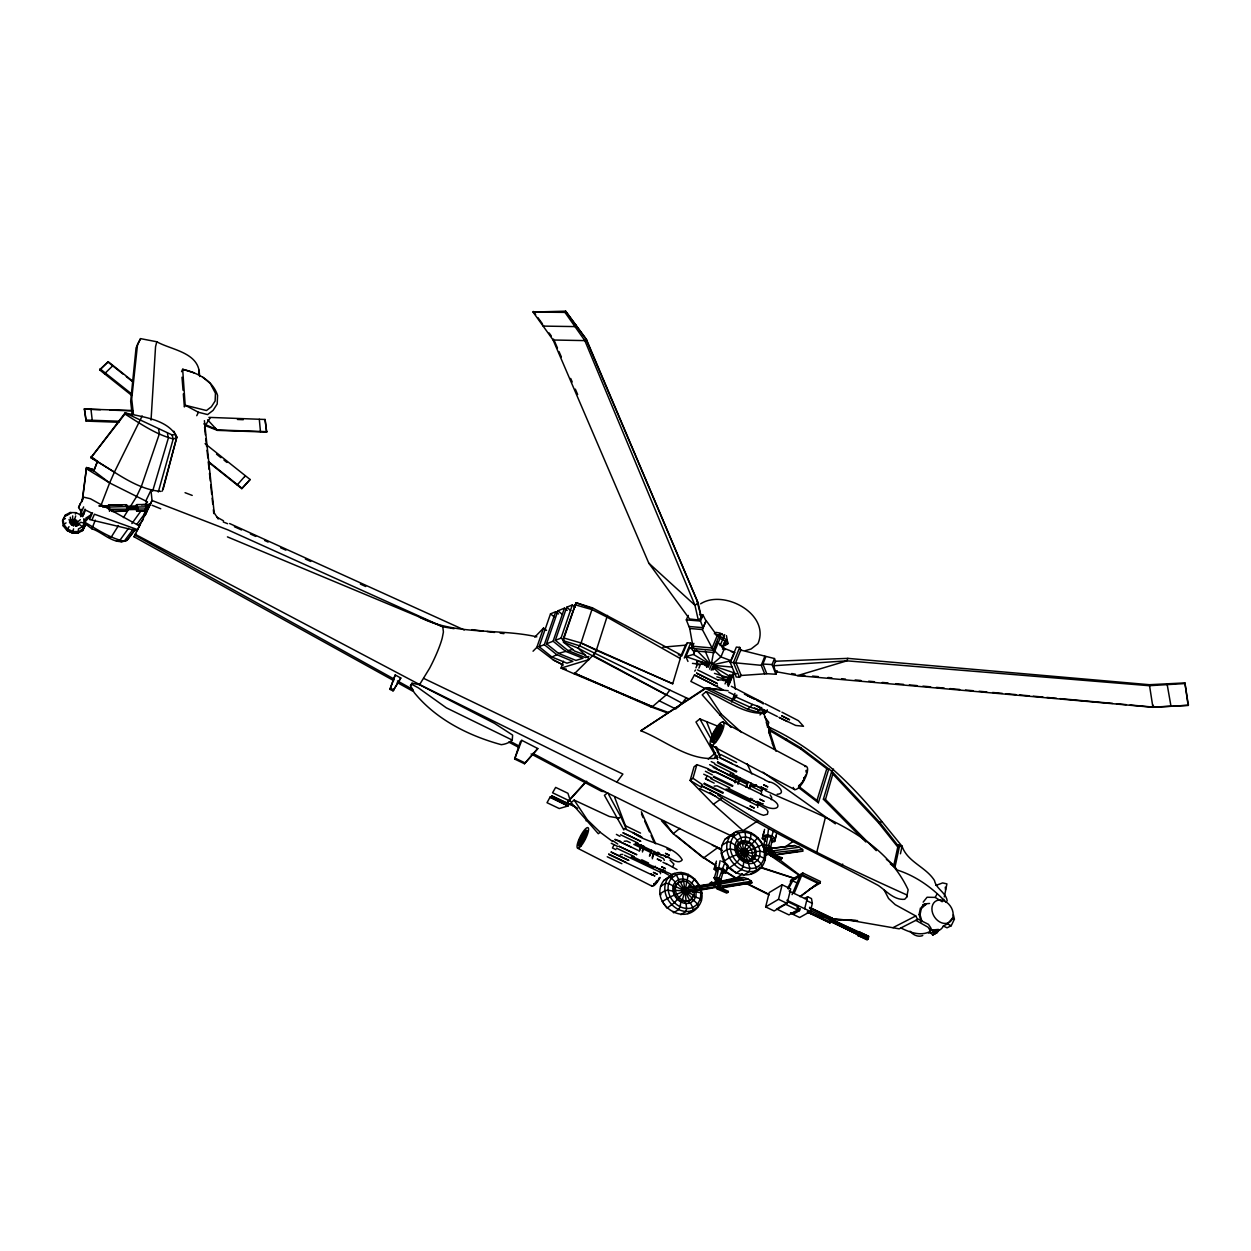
<?xml version="1.0" encoding="UTF-8"?>
<svg xmlns="http://www.w3.org/2000/svg" width="1251" height="1251" viewBox="0 0 1251 1251"><rect width="100%" height="100%" fill="white"/><g stroke="black" fill="none" stroke-linecap="round" stroke-linejoin="round"><path stroke-width="1.5" d="M72.667 515.912L72.589 519.243L75.67 526.108L77.124 525.842M126.46 506.374L126.507 504.716L109.009 504.904L109.478 511.346M127.774 508.813L136.453 508.719L136.719 511.221L145.366 511.112L147.071 510.564L149.448 505.623L145.616 504.513L136.953 504.606L136.359 507.39L136.25 504.841M150.48 503.621L149.448 505.623M563.544 637.901L581.074 642.967L672.678 683.844L680.278 658.542L680.466 654.695L592.458 607.877L576.054 602.732L563.544 637.901L563.497 642.216L574.569 651.036L584.952 654.883L589.44 659.402L561.073 668.112L563.403 661.216M743.469 830.57L745.017 832.165L745.659 836.982L744.986 841.814L742.547 843.424L743.36 849.445L742.218 849.617L739.294 843.878L741.734 842.267L739.153 844.065C733.758 851.305 742.296 862.658 750.756 859.906L753.321 858.077C758.653 850.852 750.178 839.577 741.734 842.267L740.999 837.638L738.653 833.041L736.26 831.571L725.111 839.186C709.724 861.626 744.173 888.757 761.937 866.615C773.665 850.586 754.947 825.676 736.26 831.571L730.819 835.23L734.415 834.73M1153.406 705.283L1152.906 707.3L797.544 675.603L775.557 671.584L773.634 665.751L775.401 661.232L847.818 658.37L1149.403 684.704L1184.916 682.905L1188.372 705.314L1152.906 707.3L1149.403 684.704M151.043 420.086L155.546 346.73L156.782 341.758L140.565 338.63L137.547 344.291L131.715 398.96L133.435 414.316M681.06 872.369L682.436 873.933L683.03 878.906L682.217 881.924L678.683 882.455L678.683 879.547L676.322 874.84L674.148 873.386L663.781 880.485C648.284 901.205 682.045 927.648 698.246 906.568C711.772 889.742 686.33 861.986 669.301 876.654L672.741 876.153M701.936 893.026L696.166 891.9L695.869 896.545L693.836 900.392L690.38 902.847C679.105 906.725 667.799 891.478 675.212 881.971L678.683 879.547C685.095 877.467 691.694 881.517 694.696 887.147L699.606 885.489M858.155 932.683L859.515 931.964L868.601 936.327L868.35 938.406L867.615 939.47L830.945 921.362L829.898 922.957L807.192 912.026M93.95 469.704L86.491 467.546L86.397 468.718L93.841 470.876L97.515 461.228L93.841 470.876L109.635 482.933L147.477 501.854L145.257 504.951M163.083 489.469L176.86 436.974C167.728 419.132 142.551 417.177 125.116 412.893L90.948 457.725C112.981 470.048 135.483 489.407 160.941 491.408M764.267 713.836L767.098 711.303L767.238 709.755M696.838 664.625L697.151 661.435L701.983 661.888L705.439 665.657M668.409 712.46L652.381 706.69L574.35 673.116M857.545 933.918L857.795 935.513L867.615 939.47L868.601 936.327L831.211 919.422L831.446 918.078L810.476 908.101M80.564 515.459L81.252 509.845M82.425 500.494L86.397 468.718L109.635 482.933L100.752 505.951M805.769 774.916L804.94 777.012M80.361 514.896L81.096 509.22M82.081 501.635L86.491 467.546L93.606 469.829M607.454 615.414L596.274 650.52L593.396 655.618L682.123 703.203L686.22 697.777L689.676 699.121M657.885 880.251L656.478 882.299L656.384 881.267M829.601 920.799L829.898 922.957L830.945 921.362M662.639 870.008L662.342 871.071M768.661 731.084L769.193 727.284L766.191 722.656M799.405 784.862L798.826 786.551M592.458 607.877L581.074 642.967L578.103 648.159L563.497 642.216M900.892 927.961C909.618 932.355 920.861 936.499 930.165 931.432L930.807 927.867L928.461 924.348L917.734 918.969M69.415 522.12L73.574 526.077L74.294 521.667M757.934 837.576L745.627 850.539L747.05 849.617L748.254 851.962L746.784 854.808C743.845 855.762 740.889 851.822 742.75 849.304L744.783 848.522L747.05 849.617L739.622 857.467M112.684 511.518L126.992 511.127L126.507 504.716L126.101 506.499L136.531 506.374L136.953 504.606L137.798 508.969L136.719 511.221L136.453 508.719M584.342 832.259C579.276 839.843 589.659 824.565 584.592 832.103M711.553 663.108L713.93 650.27L720.92 656.931L731.241 660.747L713.93 664.531M944.317 896.904L946.913 883.878L942.644 882.925L935.889 885.427M930.165 931.432L930.447 930.04L927.898 927.116L915.826 920.345M714.337 877.451L715.681 879.797L714.337 877.451L719.106 878.155L720.654 880.469L717.652 880.751L720.654 880.469L723.563 870.665L714.587 867.49L716.432 861.095M653.788 883.722L653.866 884.566L654.68 883.863M654.273 883.972L654.367 884.817L655.884 882.565M714.587 883.315L717.98 882.659L714.587 883.315L715.76 879.344L718.668 880.235L720.873 879.453M919.094 914.544L920.455 907.976L921.283 908.633L920.032 914.731L921.956 921.487L921.174 921.831L919.094 914.544L920.032 914.731M780.327 859.89L782.047 857.748L771.163 853.995L770.209 850.883L764.345 848.053L764.126 849.085L770.725 852.275L769.224 853.401L769.678 855.137L780.327 859.89L782.047 857.748M718.574 880.688L717.98 882.659L714.681 882.878M776.199 854.918L774.088 851.618L771.883 850.555L771.163 853.995L769.678 855.137L769.865 854.214M709.817 792.462C762.703 829.366 821.657 855.043 878.202 885.395C886.349 890.915 893.949 900.267 904.676 899.297L906.662 897.17L908.132 889.774C881.861 833.604 816.856 814.776 765.127 790.413M767.238 849.179L770.303 848.788L772.508 838.749L770.741 837.185L763.016 835.84L764.58 829.397M765.956 848.866L763.36 847.099L765.565 837.075L765.19 838.577L762.344 838.498L763.892 831.962M765.643 850.696L768.521 828.913M724.657 634.585L720.154 645.641M900.439 853.792L902.065 846.286L878.03 816.762C847.928 780.03 812.728 747.207 769.193 727.284L768.693 732.711M945.772 902.065C932.355 887.757 915.998 875.95 896.967 869.945L893.855 865.145L897.78 847.005L878.546 822.83L832.838 773.978L831.743 771.195L800.828 747.817L769.474 729.192L770.694 731.131L800.562 748.864L826.802 768.708L828.834 768.818L818.373 802.767L799.186 788.052M867.396 937.452L867.991 936.264L867.224 937.03M726.862 864.363L728.926 868.272L737.027 862.33L740.92 857.216M775.855 836.247L774.65 841.47L771.93 842.142M776.527 833.745L774.65 841.47L772.117 840.25L772.508 838.749L775.354 838.811L772.227 836.043L767.113 834.808L763.016 835.84L762.344 838.498L765.471 841.251M769.834 734.759L770.694 731.131M773.493 830.711L767.082 850.273L769.584 850.086L771.023 848.538L794.494 845.567L799.154 847.224L802.595 849.507L802.986 851.165L771.851 855.403L769.068 854.198L765.315 854.699M790.804 913.293L799.67 917.515L810.382 911.479L812.337 903.331L811.492 898.609L807.599 896.732L804.549 898.499M809.35 889.414L819.984 883.222L820.406 881.47L802.767 872.963L790.773 880.157L790.351 881.892L802.344 874.715L802.767 872.963M804.706 908.758L807.599 896.732M776.543 908.977L788.959 914.888L797.559 909.993L798.326 906.787L787.411 901.58M790.523 912.792L793.369 914.137L799.514 910.634L799.936 908.867L797.09 907.507L798.326 906.787M1188.45 704.094L1188.122 705.439L1184.916 682.905M786.379 740.06L786.644 738.966M793.369 914.137L793.791 912.37M787.145 903.425L790.71 888.898L782.156 884.785L769.271 892.51L765.643 906.912L774.166 910.978L787.145 903.425L778.529 899.313L765.643 906.912M816.84 851.994L825.238 818.029M778.529 899.313L782.156 884.785M1167.058 683.812L1170.983 706.205L1153.313 707.112L1130.075 705.001M800.562 748.864L800.828 747.817M763.36 847.099L763.736 845.598L766.05 845.035L768.927 845.739L770.694 847.287L770.303 848.788M765.174 848.178L763.736 845.598M768.255 848.929L770.694 847.287M742.062 859.202L745.971 848.85L744.548 849.773M745.017 847.975L745.971 844.362L748.426 842.752L750.6 838.342L751.069 832.697M757.762 807.395L757.621 802.782L728.191 788.302M761.515 793.087L761.39 788.49L762.172 790.585M744.048 859.437L743.157 866.693L741.358 869.68L735.854 873.182L735.213 871.759M162.27 491.111L176.86 436.974M726.065 788.99L750.131 800.749L750.803 798.232M750.506 784.752L753.931 786.441L754.306 785.018L759.967 787.786M748.927 788.709L751.1 783.063L749.756 788.13M767.473 727.269L768.771 722.374L764.517 716.682M803.752 779.295L803.768 778.106M745.924 787.239L748.114 781.609L746.753 786.66M694.665 650.035L693.476 654.429L685.861 656.587L687.956 661.419M737.683 783.204L739.873 777.559L738.043 784.299M717.417 755.854L714.587 758.403C687.675 760.311 664.719 740.092 640.872 730.772L705.533 688.566L747.801 709.286L757.043 711.882L761.718 707.456M734.681 781.734L736.87 776.089L735.041 782.829M730.381 773.259L729.99 774.682L747.097 783.079M673.085 911.385L673.57 912.792L678.48 909.665L680.169 906.866L680.919 900.939L688.175 901.361L692.46 898.437L684.891 890.947L682.374 899.985L680.919 900.939C675.071 898.093 671.584 889.961 675.868 884.426L680.137 881.486L683.671 880.97L687.393 881.955L693.163 887.663M685.392 889.148L688.316 874.324M73.59 528.845L72.245 532.942L66.819 530.33L63.269 525.889L62.55 520.791L65.427 515.021L70.103 512.55L75.92 512.644L81.299 515.256L80.705 516.663M731.554 701.967L734.931 693.367M640.872 730.772L705.736 687.862L709.942 688.754L733.195 699.559L736.26 697.135L736.839 695.087L733.774 697.526M158.298 492.003L173.232 438.929L172.028 434.895L125.116 412.893M714.587 758.403L715.056 756.699M906.662 897.17L907.022 895.028C856.513 872.244 806.144 848.381 758.075 820.625L743.063 830.695L713.414 804.268L690.13 780.421L692.976 778.278L696.87 764.642L707.722 768.567M709.942 688.754L728.16 690.708M660.512 873.698L660.34 869.539M715.9 863.471L714.227 869.304L717.355 871.634M727.3 867.615L725.799 872.854L722.14 873.089M876.263 850.649L825.472 799.561L832.838 773.978M652.178 857.435L653.241 853.776M652.334 858.796L654.461 851.446L653.773 851.931M631.114 857.201L653.366 867.756L653.757 866.411L658.683 868.757M653.82 852.775L657.228 854.402L657.901 852.072M720.154 860.688L715.603 882.815L718.074 882.205M721.733 861.267L724.892 862.424L719.106 878.155L715.572 883.269M649.41 856.122L651.693 850.133L650.098 855.637M694.821 878.921L691.694 883.018M642.31 850.664L644.077 846.489L641.294 845.176L638.995 851.165M642.451 852.009L644.077 846.489M152.606 491.252L168.322 438.178L167.478 433.346M639.668 850.68L641.294 845.176M865.833 841.97L823.393 799.233L831.743 771.195L833.526 769.068M75.685 515.959L74.685 519.274L70.9 520.135L70.353 523.543L77.89 521.808L80.345 519.634M727.535 680.059L728.817 675.79L736.62 673.726M717.542 889.117L726.753 893.105L728.348 891.431L722.734 888.757L717.542 889.117L716.229 886.881L709.911 883.863L711.475 882.19L715.603 883.159M718.027 887.068L716.495 888.617M711.475 882.19L709.911 883.863M818.373 802.767L816.966 800.421L826.802 768.708M808.115 911.494L830.867 922.425L831.852 920.971L832.228 918.125L809.475 907.303M577.634 808.287L569.252 803.846M514.63 759.029L520.353 741.687L521.808 740.326L537.821 748.551L524.45 763.736L514.63 759.029L521.808 740.326M389.921 689.364L395.222 674.961L400.789 678.026L393.033 690.865L389.921 689.364L395.222 674.961M588.814 656.478L585.452 657.557L568.017 650.583L555.335 640.34L561.027 638.119L572.348 604.937L575.288 607.361M553.098 641.216L565.687 651.38L582.95 658.276L575.929 660.419L558.509 653.397L546.546 643.78L553.098 641.216L564.451 608.158L567.219 610.425M555.335 640.34L566.703 607.251L572.348 604.937M546.546 643.78L557.93 610.816L564.451 608.158M539.103 646.689L544.326 644.656L556.836 654.711L572.849 661.357L566.969 663.186L551.91 657.025L539.103 646.689L550.518 613.85L555.725 611.723L558.462 613.96M544.326 644.656L555.725 611.723M512.253 740.076L512.629 735.103L494.614 723.438L419.507 684.735L412.032 683.218L410.5 685.548L414.159 692.507C435.911 719.372 468.515 735.729 501.323 744.689C505.326 744.22 509.235 742.797 512.253 740.076L446.357 707.847L418.334 687.831L411.642 684.25L410.5 685.548M533.051 651.208L536.82 647.361L543.544 628.049L546.531 630.363M801.813 782.454L799.952 784.846M806.254 771.789L806.332 770.256M847.818 658.37L846.896 660.841L797.544 675.603L804.8 675.384M411.642 684.25L412.032 683.218M95.295 520.119L91.902 528.798C103.161 532.394 114.294 545.78 127.023 540.307L135.108 529.908M741.014 650.661L739.685 647.393L736.354 647.095L730.131 662.311L736.229 676.979L739.544 677.291L741.202 675.477L766.754 673.71L775.901 674.258L777.074 671.255M119.001 422.275L86.131 421.102L84.333 409.077L132.747 410.5M131.636 395.347L99.673 369.905L108.227 361.695L132.543 381.07M775.901 674.258L772.102 664.578L774.463 658.542L740.748 650.067L739.685 647.393L733.477 662.623L739.544 677.291M99.673 369.905L108.227 361.695M104.521 373.768L112.699 365.824M86.131 421.102L84.489 408.655M764.846 656.306L761.249 665.329L764.705 673.976M765.659 657.119L762.922 664.046L761.249 665.329L730.131 662.311M867.615 938.844L866.896 939.845L857.42 935.029L857.889 933.762L847.568 928.836M90.979 409.327L92.355 421.321M727.769 679.825L729.786 674.852M740.748 650.067L735.776 662.326L741.202 675.477M730.819 675.743L727.425 684.125L728.363 686.346L733.79 672.944M728.864 684.313L733.086 673.914L735.385 689.145M731.929 659.089L734.665 652.396L722.452 647.705L725.033 649.722M725.033 683.89L726.393 680.56L723.297 680.575M659.402 877.592L658.589 879.078M717.104 686.033L717.48 685.126M62.55 520.791L65.427 515.021L67.351 514.943M140.565 338.63L136.062 347.887L130.667 401.383L132.153 414.832M709.567 669.176L712.038 663.218L708.551 662.905L706.424 666.627M711.209 670.176L713.68 664.218L712.038 663.218M712.804 669.926L714.649 665.454L713.68 664.218M722.218 647.408L724.939 640.84L727.316 640.747L727.801 643.749L725.205 645.453L723.641 643.718L725.236 642.67L727.801 643.749L727.191 640.215M713.461 669.582L714.649 665.454L732.054 667.08M722.515 649.238L725.236 642.67L724.939 640.84L720.029 638.198M706.706 667.362L708.551 662.905M714.634 648.597L716.714 643.593M693.883 643.358L691.756 648.393L692.757 650.692L714.118 652.615L720.435 637.431L719.466 635.101L715.588 634.773M708.301 667.205L710.161 662.733L705.173 651.067M698.902 668.128L700.294 664.813L697.339 664.531L695.947 667.846M701.983 661.888L700.982 664.297L692.46 663.39M688.253 615.414L686.33 619.886L689.723 628.487L692.913 646.267L691.756 648.393L713.148 650.301L719.466 635.101L717.198 635.758L712.1 647.971L714.118 652.615M696.15 663.843L697.151 661.435M655.274 882.706L654.899 883.503M75.326 514.052L76.186 512.941M85.037 509.11L82.113 515.928L81.424 512.128L78.578 507.515L80.283 503.481M792.071 894.621L799.624 876.716L801.672 875.497L817.888 883.315L800.531 896.498M794.119 893.417L801.672 875.497M74.951 523.7L76.327 520.697L74.951 523.7L72.777 522.652L74.153 519.65L75.498 519.665M73.606 523.684L74.153 519.65M717.198 635.758L706.143 620.59L702.343 629.55L712.1 647.971L692.913 646.267M706.143 620.59L702.343 629.55L689.723 628.487M694.868 651.13L693.476 654.429L708.113 663.28M684.266 658.089L690.646 643.077L687.393 642.779L685.532 645.172L681.123 655.508M688.91 626.485L703.031 627.674L700.482 621.043L703.031 615.054L699.497 614.773M693.93 647.033L689.364 648.346L685.861 656.587L707.675 663.953M81.424 512.128L83.661 506.89M125.366 413.44L90.948 457.725L114.404 472.112L109.635 482.933M681.717 656.118L687.393 642.779M147.165 510.502L145.007 515.537L147.243 510.94M84.239 521.088L84.849 519.681L83.692 518.868L85.584 524.763L82.722 530.518L78.062 533.004L72.245 532.942L66.819 530.33L69.04 526.64M92.543 512.738L89.556 519.54L137.016 530.815L139.408 525.967L90.416 498.742L83.582 497.147L78.578 507.515M92.152 519.4L94.435 514.208L137.579 529.642M581.074 642.967L596.336 650.364L594.96 653.413L574.272 673.882L561.073 668.112L566.281 669.16M181.551 371.672L182.662 369.295C197.173 372.735 212.639 380.116 217.565 395.363L217.205 403.979L213.092 410.375L207.603 414.566L198.424 412.267L185.179 405.23L182.662 369.295L194.327 372.907M156.782 341.758C170.433 349.529 195.422 351.906 199.05 370.28L198.862 373.596M393.752 680.622L134.06 536.788L140.159 524.357M765.784 854.777L770.084 854.183L770.663 852.979L802.595 849.507M768.567 850.101L769.302 848.569L794.494 845.567M954.404 919.172L952.355 918.187L947.476 923.942L943.317 926.006L947.038 927.804L951.213 925.756L954.404 919.172L953.387 914.684M144.146 513.973L148.994 503.981L150.308 504.544M149.104 506.499L152.043 500.494L150.98 490.22L146.117 500.306L146.648 505.404M147.602 510.22L152.043 500.494L228.229 530.002L442.776 626.782L454.05 628.69M196.751 415.692L198.424 412.267M146.977 510.877L139.08 526.812M114.404 472.112L142.176 415.957M82.535 516.741L84.145 513.535M124.819 413.565L125.069 414.112C140.268 423.589 155.843 434.472 173.232 438.929L176.36 437.975L175.281 433.706M135.718 533.567L134.06 536.788M742.75 849.304L747.676 854.183C745.315 857.67 739.966 855.074 740.811 851.243L742.234 850.305L748.192 853.182L746.237 855.105L750.85 859.656C756.183 852.447 747.723 841.188 739.294 843.878M72.777 522.652L73.309 521.651L75.795 521.714M739.153 844.065L737.292 840.219L733.602 836.559L730.537 835.543C718.465 851.571 737.48 876.857 756.261 870.68L756.323 867.584L753.962 862.955L750.756 859.906M553.583 339.084L553.098 340.006L648.769 563.122L689.567 618.964L698.261 619.933L701.451 617.869L698.167 603.154L586.563 339.678L565.624 311.155L533.051 312.062L553.098 340.006L584.827 340.6L586.563 339.678L565.624 311.155L564.967 312.39L533.051 312.062M683.625 889.696L677.323 883.456C671.302 891.181 680.497 903.566 689.645 900.423L684.891 890.947L674.352 902.769L667.018 908.163L662.232 901.549L670.098 896.904L683.218 891.603M788.318 889.023L792.712 880.86L797.544 883.175M543.544 325.338L543.122 326.104L574.96 326.589L575.773 325.025M677.323 883.456L675.868 884.426L675.212 881.971L671.427 878.233L668.613 877.232C656.728 892.37 674.789 916.702 692.757 910.478L692.757 907.6L690.38 902.847L688.175 901.361L689.645 900.423M787.583 888.351L791.101 881.814L792.712 880.86M719.919 888.21L720.56 883.972L718.027 881.33C728.895 881.048 741.749 872.917 751.413 881.251L751.867 882.799L719.919 888.21L717.417 886.756M923.16 902.159L927.069 897.248L935.185 897.389L937.093 893.949M208.933 417.381L265.071 419.476L266.651 432.064L217.439 430.375L205.086 425.528M82.66 515.959L85.615 510.111L91.432 512.941L90.479 515.146L85.647 518.242M260.489 431.845L259.301 419.273M237.174 484.997L245.352 475.724L244.821 476.678M266.651 432.064L265.071 419.476M208.542 462.213L241.771 488.656L250.137 479.524L205.086 443.652M250.137 479.524L241.771 488.656M550.049 797.2L547.015 802.704L559.275 808.537L568.126 805.941L550.049 797.2L568.126 805.941M419.507 684.735L429.609 668.253A32.979 5.113 -64 0 0 442.275 637.838L443.417 631.99L442.776 626.798L227.432 536.882M806.332 772.962L807.067 770.897L806.191 770.866M694.461 674.977L715.025 685.376L694.461 674.977L690.849 681.42L704.782 688.378M393.033 690.865L400.789 678.026M617.759 844.034L612.724 840.641M930.603 932.871L932.808 935.013L937.202 932.589L939.235 929.806M717.574 794.901L722.187 798.013L713.414 804.268M771.335 799.717L771.679 797.372L770.178 794.932M613.881 845.176L612.443 847.99L615.93 849.648M803.345 780.202L802.532 781.296M793.572 841.125L784.33 847.49M714.18 783.11L705.611 778.92L707.206 775.839M841.814 865.52L842.705 864.081M118.47 525.561L111.48 536.726L108.368 537.367M123.458 517.586L136.437 496.85L141.457 486.186L159.409 433.737L158.549 428.89M774.088 851.618L770.772 855.653L771.851 855.403M206.196 424.089L210.277 417.74M656.838 881.189L656.165 881.971M747.801 709.286L752.555 704.469L759.889 706.862M694.758 671.146L695.572 669.973M943.848 899.328L942.159 901.736L935.185 897.389M719.309 887.772L717.746 888.007L717.464 886.255L716.229 886.881M128.54 528.25L119.627 540.667L116.499 541.292M131.887 523.59L140.8 511.159M686.22 697.777L669.817 690.083L666.283 694.868L652.381 706.69L650.379 706.643L576.117 673.898M133.419 528.892L124.146 541.276C110.01 538.102 97.218 529.517 84.771 522.199L89.947 516.35L83.911 522.23M136.891 524.247L147.321 510.314M135.249 534.333L419.648 684.578L616.806 782.125L622.889 774.088L423.745 678.402M134.514 530.283L127.023 540.307L121.019 541.839M138.58 525.451L143.208 519.509M524.45 763.736L537.821 748.551M687.221 888.288L690.724 884.301L689.254 885.27M830.289 921.315L858.03 934.669L859.515 931.964L859.265 934.059L857.795 935.513L857.811 934.388L830.289 921.315L829.397 922.3L808.474 912.245M585.593 782.016L567.344 802.11L569.049 804.487M586.688 781.234L567.141 802.751L575.382 806.817M534.756 637.15L543.544 628.049M804.659 777.387L803.736 777.872M830.414 919.125L832.228 918.125L831.852 920.971M74.872 521.933L71.62 525.139L71.26 524.435M722.077 633.788L719.294 636.415L723.954 637.854L727.316 640.747L726.424 635.617M677.119 707.863L682.123 703.203M921.549 906.944L924.849 903.879L929.54 903.457M921.283 908.633L925.365 904.833L924.849 903.879L922.785 904.942L925.896 904.676M763.11 713.789L766.034 711.178M708.207 759.138L715.603 752.821M759.982 714.947L764.486 710.38L758.591 709.849L749.443 706.893L733.195 699.559M712.851 663.718L720.92 656.931L724.36 648.597L717.402 641.919M713.789 667.362L714.696 666.611M618.557 818.076L609.331 816.481L574.162 800.077L571.082 802.61L598.306 833.713L600.199 832.259L612.63 841.532M775.98 751.225L763.673 712.789L764.768 713.07C743.454 714.9 725.22 698.871 706.205 691.584L702.202 694.868L730.959 727.394M679.809 828.35L673.241 833.698L664.093 821.469M607.689 792.727L604.436 795.339L623.858 829.945M718.215 726.393L699.856 718.903L695.963 722.015L717.667 759.513M932.808 935.013L933.653 934.341M586.078 820.812L587.329 819.827L600.199 832.259M719.606 715.337L721.217 714.071L741.562 732.445M618.15 818.779L620.793 816.762L608.565 794.338M711.256 747.426L713.367 745.815M696.87 764.642L694.024 766.816L690.13 780.421L701.608 787.442M799.921 896.592L817.888 883.315M868.257 937.531L809.616 908.414M771.57 855.668L773.071 854.542L781.828 858.78M658.651 879.719L660.012 877.467A11.415 3.3 -63.4 0 1 651.443 885.427M803.658 778.622L804.299 779.576L802.595 781.844M66.037 522.902L63.848 524.482L63.269 525.889L64.552 526.499M700.591 603.826C723.969 588.768 770.694 614.335 757.934 643.671L751.116 648.972L745.44 650.614M750.709 874.168L761.937 866.615L761.343 864.003L757.637 860.344L753.321 858.077L750.85 859.656M687.8 913.59L698.246 906.568L697.62 904.145L693.836 900.392L690.99 899.375L694.102 895.309L694.352 891.525L690.568 891.291M746.237 855.105L745.346 855.731L748.286 861.486M657.228 854.402L659.308 852.932M753.931 786.441L756.417 784.69M742.218 849.617L740.811 851.243L738.012 849.898M653.366 867.756L655.446 866.317M750.131 800.749L752.617 799.029M672.475 867.084L673.929 864.081L670.004 860.172M742.343 874.058L735.916 878.405L724.579 871.275M663.781 880.485L668.613 877.232M725.111 839.186L730.537 835.543M660.481 886.552L665.313 883.331L668.519 883.613L673.147 885.802L674.195 887.538L675.649 886.568L683.343 890.212M721.764 845.52L727.191 841.892L730.647 842.173L737.652 846.943M716.87 636.243L720.873 633.6M678.683 882.455L680.137 881.486L684.094 889.367M746.425 851.634L747.863 850.711L737.824 854.996M680.872 914.684L685.814 911.572L686.627 908.554L686.017 903.519L684.641 901.908L686.111 900.97L684.891 890.947M878.546 822.83L881.877 821.626M777.966 908.148L785.065 904.02L797.559 909.993M796.871 910.619L799.936 908.867M75.67 526.108L79.548 524.544L82.41 526.812L83.332 529.126L82.722 530.518L80.862 530.377M566.124 311.78L564.967 312.39L584.827 340.6L694.946 605.234L698.261 619.933M64.833 516.428L69.524 513.973L70.103 512.55L71.291 512.863M893.026 927.632L915.763 915.951L917.593 919.438L899.172 928.836L848.631 920.048L831.102 919.032L857.576 920.611M775.557 671.584L777.027 670.849M727.081 892.041L728.348 891.431M551.91 657.025L556.836 654.711M147.118 510.392L145.366 511.112L144.725 509.407M738.606 854.058L729.27 857.717L723.829 861.282L724.61 861.282L722.953 855.997M748.067 850.993L763.016 844.519M764.846 851.994L799.154 847.224M65.427 518.618L63.129 519.384L63.848 524.482L67.413 528.938L72.839 531.55L78.672 531.612L83.332 529.126L85.584 524.763L84.849 519.681M947.21 900.955C946.069 892.495 936.123 889.008 934.466 880.501C925.912 866.88 907.491 862.08 902.065 846.286L897.78 847.005M136.781 509.564L136.891 506.264L109.447 507.03L109.822 509.298L147.806 508.985M558.509 653.397L565.687 651.38M767.098 711.303L762.938 712.413L757.043 711.882M82.769 526.718L84.974 526.155L84.489 522.777M568.017 650.583L572.802 649.363M765.346 847.521L768.442 848.256L767.864 850.836L767.051 850.383M770.209 850.883L771.883 850.555M743.61 877.498L719.434 881.767L717.965 883.175L685.47 888.366L682.53 890.728L685.783 892.51L718.262 887.037L718.653 884.504L717.136 882.909M748.051 879.093L682.53 890.728L684.594 888.069L714.024 883.409M751.413 881.251L686.314 891.51L682.53 890.728L683.109 888.945L684.25 890.196L683.969 892.182L682.53 890.728L683.327 891.963L685.783 892.51L686.173 889.789L684.594 888.069L682.718 889.68L683.453 890.868L675.384 890.368L673.929 891.322L668.05 890.165L664.766 890.759L659.934 893.965L661.06 894.793M692.882 892.479L696.166 891.9M711.678 887.725L684.907 892.229L684.188 890.79M722.312 887.131L751.867 882.799M719.028 882.596L741.186 879.031L743.469 880.501M708.957 885.082L712.789 884.473M775.714 854.621L798.06 851.431M765.065 853.729L770.663 852.979M763.97 850.789L769.584 850.086L770.46 851.274M678.261 654.914L680.466 654.695M714.165 786.113L717.089 785.831L756.964 805.3M777.09 794.276C788.599 793.634 774.072 781.625 769.381 782.11M929.368 929.43L932.62 930.994L938.891 930.4A14.386 11.118 59.9 0 0 943.254 926.24M928.445 933.058L934.7 932.464M929.556 928.523L932.574 929.978L938.375 929.43L938.891 930.4M662.858 647.142L685.532 645.172M624.218 841.235L626.798 841.032L630.285 842.705M620.215 854.589L622.779 854.386M773.634 665.751L846.896 660.841L1149.137 685.704L1184.744 683.578M172.028 434.895L174.78 434.722M1172.922 706.111L1188.372 705.314M102.676 507.14L109.447 507.03L108.978 505.748L99.11 505.842M126.773 507.234L148.916 506.764M126.351 509.689L137.125 509.454L137.422 511.002L146.086 510.893L145.616 504.513L141.441 504.779M111.433 511.315L126.992 511.127M108.321 505.138L121.926 504.997M769.302 848.569L771.023 848.538L772.477 850.539L772.821 853.385M99.189 505.998L108.462 505.904M769.068 854.198L770.084 854.183M718.043 679.918L727.003 679.997L728.379 683.296L729.364 680.888L727.988 677.589L714.462 673.366M72.073 532.41L78.062 533.004L78.5 528.892L82.41 526.812L84.317 523.137L80.721 522.277L77.343 525.217L70.9 520.135L70.228 517.21M766.941 789.334L763.235 789.24L732.116 773.978M689.364 648.346L692.866 648.425M759.466 803.595L763.188 803.689M266.885 431.673L217.643 429.969L203.788 423.901M237.455 419.476L243.273 419.695M86.538 420.07L119.439 421.243M844.378 920.142L855.684 920.564M84.333 409.077L100.424 409.687M109.885 410.062L132.575 410.922M707.206 687.925L710.146 688.034M665.579 857.06L668.878 857.201M722.484 677.338L727.988 677.589L727.003 679.997L716.854 676.838M661.748 870.446L665.047 870.602M772.102 664.578L762.922 664.046L766.754 673.71M737.465 850.445L730.256 849.038L726.737 849.679L721.311 853.276L722.406 854.245M736.933 852.181L742.171 851.524L752.508 853.291L754.979 851.696L760.014 851.18L765.565 852.463M831.211 919.422L858.655 932.636M831.978 919.266L840.735 919.938M686.33 619.886L700.482 621.043M721.483 889.383L718.355 889.101L719.606 888.491L728.019 892.495M419.413 617.134C455.599 635.664 497.992 628.096 536.82 636.822M812.54 676.087L818.357 676.619M828.037 677.495L831.899 677.854M841.579 678.73L845.457 679.09M855.137 679.965L860.954 680.497M868.694 681.201L874.496 681.732M882.252 682.436L888.054 682.968M895.794 683.671L903.55 684.375M909.352 684.907L917.092 685.611M922.91 686.142L930.65 686.846M936.452 687.378L944.208 688.081M950.009 688.597L959.689 689.489M965.506 690.02L973.247 690.724M979.048 691.24L986.804 691.959M992.606 692.475L1002.286 693.367M1006.164 693.711L1015.843 694.602M1019.706 694.946L1029.385 695.837M1033.263 696.181L1042.943 697.057M1046.821 697.417L1056.501 698.293M1060.363 698.652L1112.639 703.406M1116.517 703.766L1126.197 704.641M701.999 664.281L707.706 664.813L707.659 663.655M712.272 845.191L720.951 849.038L604.905 791.695L601.543 791.336L531.096 753.946M707.659 688.097L723.015 689.958M471.877 629.66L483.183 631.051M486.952 631.52L494.489 632.443M500.15 633.147L503.918 633.616M823.393 799.233L825.472 799.561M822.798 917.968L808.678 912.667M791.664 673.523L795.339 674.195M731.319 651.74L734.665 652.396M146.414 505.107L149.432 505.857M779.905 711.272L764.814 703.594M574.866 604.702L592.208 609.675L607.22 617.228L680.278 658.542M759.169 867.209L793.9 878.296M762.625 867.819L795.996 878.812M747.488 695.681L759.92 701.279M714.681 666.314L734.79 673.101M650.379 706.643L667.784 713.101M185.054 492.691L192.216 495.412M223.272 521.964L227.651 523.716M152.043 505.248L160.738 508.766M898.359 844.769L902.065 846.286M591.488 608.205L576.054 602.732L563.138 640.637L579.76 645.86L669.817 690.083M574.272 673.882L652.475 706.612M807.849 912.276L820.187 917.53M660.778 869.617L671.38 874.214M596.336 650.364L672.725 683.671M664.625 856.2C669.441 856.685 677.886 865.504 682.248 859.875C673.335 844.284 646.36 843.706 632.943 832.447M758.731 802.47C775.026 814.933 788.74 805.628 765.628 796.449M736.26 697.135L752.555 704.469M229.637 523.543L464.246 629.957M616.806 782.125L731.522 835.934M234.422 526.718L241.521 529.955M250.388 533.989L255.704 536.413M264.587 540.448L268.121 542.074M280.552 547.719L285.869 550.143M305.385 559.025L310.701 561.449M360.366 584.076L365.699 586.5M722.374 850.383L717.198 848.022L703.5 858.03L673.241 833.698L661.435 820.687M626.188 862.502L608.674 853.964M608.846 854.48L652.631 875.215M686.424 891.682L694.102 895.309L692.632 896.248L700.466 898.734L701.467 900.439M607.235 856.763L621.872 863.69M617.775 846.52L611.254 843.283M641.732 859.797L648.581 863.049M631.849 856.263L659.996 869.617M624.546 855.231L659.652 871.884M832.103 921.455L844.128 927.194M632.99 832.634L641.826 837.107L624.265 828.475M666.83 848.944L670.458 850.68M657.619 853.073L662.53 855.403M635.821 842.877L662.092 855.403M619.949 836.34L616.383 834.386M635.086 843.846L650.411 851.149M633.788 844.362L663.499 858.514L664.344 860.344M710.224 882.815L713.039 884.144M620.449 841.251L614.866 839.405L620.074 841.892M630.754 846.864L620.215 841.86L637.775 850.195M789.146 891.025L806.911 899.547M806.66 900.611L812.337 903.331M837.607 923.175L858.217 933.074M810.836 910.916L868.038 938.234M786.879 900.235L810.382 911.479M625.813 825.941L640.543 833.103M570.628 801.406L552.567 792.774L555.647 787.395L567.923 793.275L570.081 799.78M796.668 909.274L799.514 910.634M746.769 854.105L752.336 856.779L754.806 855.199L759.764 856.2L764.22 858.358L765.205 860.219M390.75 688.394L393.877 689.895M515.428 758.278L525.264 763.001M937.202 932.589L934.137 931.119L932.902 932.167L935.467 933.699M774.713 856.044L779.092 858.155M802.344 874.715L819.984 883.222M947.476 923.942L951.213 925.756M720.357 795.042L701.373 785.55M747.285 808.083L751.163 809.913M701.623 786.081L760.342 814.229L763.501 815.292L767.41 814.245L767.989 811.649L766.472 809.209L757.387 804.033M699.778 788.63L715.619 796.34M714.79 771.414L762.469 794.776M761.202 794.448L765.159 796.387M715.228 772.399L708.394 769.037L707.972 769.756L713.101 772.274M712.351 774.916L705.392 771.288M711.96 778.169L703.734 774.213M750.506 799.311L757.621 802.782M705.47 778.622L708.895 780.296M720.482 757.903L732.335 763.751M735.729 765.409L764.533 779.576M711.209 761.609L714.712 763.329M733.821 773.837L714.774 764.267M716.448 768.02L709.614 764.674M716.667 768.818L732.633 776.652M713.179 767.363L729.052 775.151M727.957 774.901L746.925 784.205M750.381 785.894L760.733 790.976M536.82 647.361L553.364 659.996L562.325 664.422M720.654 754.478L736.62 762.453M659.293 700.826L675.868 709.036M768.286 854.042L798.998 875.231M746.128 882.956L767.098 893.37M744.673 882.753L769.162 894.903M754.541 707.925L758.575 709.942M763.298 702.827L731.335 686.314M781.938 712.179L798.482 720.732L803.502 726.299L795.667 725.439L778.873 717.292M744.423 694.149L754.056 698.981M756.98 700.435L761.359 702.64M728.848 692.241L735.823 695.728M756.746 706.205L760.233 707.957M761.765 708.723L777.356 716.526M713.367 684.829L722.108 689.207M553.364 659.996L563.325 665.047M577.555 848.194L652.021 886.193M661.122 870.868L668.785 875.153M665.907 863.471L677.057 869.57M711.131 745.299L794.635 789.569M508.766 742.093L519.071 747.566M722.875 721.999L806.176 766.441M510.564 741.499L519.134 746.065M532.863 753.368L604.905 791.695M666.189 694.962L578.103 648.159L584.952 654.883M216.814 517.116L223.507 520.807M915.763 915.951L895.216 904.661L888.585 898.515L884.16 889.977M134.873 535.115L394.034 679.027M397.443 680.919L412.783 689.442M397.177 682.514L412.549 691.037M714.243 666.986L728.817 675.79M722.187 798.013L758.075 820.625M676.025 835.496L703.234 857.373L714.571 864.504M725.908 871.634L735.619 877.749M716.479 866.177L703.234 857.373M692.976 778.278L702.202 784.518M766.972 725.627L770.866 728.395M729.114 867.443L733.68 870.68M762.891 772.164L835.355 823.83M91.057 456.537L96.218 460.29M84.364 523.153L91.902 528.798M890.305 863.862L894.934 867.334L899.281 847.193L879.547 822.235L831.743 771.195M886.38 859.39L893.855 865.145M777.231 857.873L800.14 875.481M798.529 786.175L816.966 800.421M100.096 368.842L132.09 394.3M208.745 461.822L241.99 488.281M108.071 362.133L123.286 374.252M126.32 376.66L132.371 381.477M216.501 454.144L220.974 457.694M223.96 460.071L226.931 462.448M561.027 638.119L563.998 640.528M557.93 610.816L562.356 614.444M566.703 607.251L570.863 610.676M550.518 613.85L554.725 617.306M202.771 377.192L210.246 383.385L215.453 393.236L215.125 401.008L211.403 406.747L206.462 410.516L185.179 405.23L184.366 406.935L183.334 393.94M648.769 563.122L694.946 605.234L698.167 603.154L585.796 338.724M760.796 701.717L763.219 703.922M214.859 427.951L217.439 430.375L207.572 419.789M724.892 862.424L727.847 865.332L725.799 872.854L723.344 871.681L723.563 870.665L726.19 871.04L723.062 868.71L714.587 867.49L714.227 869.304L716.839 869.695L717.042 868.663L714.133 878.468L716.463 880.376L715.9 879.766M737.871 846.818L741.327 850.242L743.641 848.678L746.784 854.808M696.322 649.879L708.957 662.858M713.383 667.409L723.359 677.635M741.952 873.589L743.501 875.247L749.036 871.759L749.943 868.538L747.504 860.375M76.624 520.213L78.156 523.637L70.087 521.714L69.04 519.478M74.653 521.667L75.467 522.699M724.016 636.337L723.391 635.477A6.318 3.659 25.9 0 0 719.919 633.069L716.197 632.412A4.41 2.549 26 0 0 714.384 633.882M533.379 311.436L535.647 314.533M537.899 317.613L542.418 323.79M549.126 332.969L551.347 336.034M768.677 853.417L770.131 855.403M698.809 885.52C694.586 877.623 685.313 871.916 676.322 874.84L671.427 878.233C660.966 891.603 676.9 913.074 692.757 907.6L697.62 904.145L700.466 898.734L700.873 892.198L699.841 888.851M706.205 691.584L721.217 714.071M574.162 800.077L587.329 819.827M218.206 519.009L214.187 512.816L204.398 420.664M787.254 721.53L779.67 717.746M717.996 680.059L697.558 669.91M768.865 781.938L764.971 780.077M699.856 718.903L710.771 738.481M722.218 887.819L722.734 888.757M701.451 617.869L696.885 600.73M760.936 803.236L757.027 801.391M737.809 766.582L718.918 757.293M703.031 615.054L705.939 620.793M733.899 780.937L715.056 771.93M729.74 787.895L710.756 778.622M710.771 744.236L717.198 757.871M715.181 746.644L719.747 756.417M747.066 763.657L751.867 773.994M173.873 431.204L175.421 434.582M620.793 816.762L626.047 828.303M641.356 811.805L655.727 843.831M641.513 814.073L643.108 817.638M644.703 821.188L649.488 831.852M651.083 835.418L654.273 842.533M690.646 643.077L692.741 647.924M554.365 340.866L557.461 348.013M559.025 351.594L561.355 356.957M570.659 378.412L572.223 381.977M575.319 389.124L577.649 394.487M726.393 680.56L727.238 682.577M772.32 743.641L774.51 748.958M706.643 721.749L712.257 736.073M716.463 746.816L719.982 755.76M774.463 658.542L775.729 661.779M614.601 797.122L625.563 826.02M768.724 852.009L769.224 853.401M666.595 864.003L662.983 862.346M662.874 870.274L659.246 868.616M638.026 843.096L620.574 834.777M634.054 856.497L616.508 848.178M768.724 731.694L772.821 744.501M740.717 877.483L741.186 879.031M744.783 848.522L745.659 854.965L744.22 855.903L744.83 860.438M683.671 880.97L684.688 889.289M199.722 376.504L199.05 370.28M204.585 427.279L205.399 434.957M205.805 438.788L206.618 446.466M207.025 450.297L207.854 457.96M208.26 461.807L209.073 469.469M209.48 473.3L210.293 480.978M210.7 484.809L211.732 494.395M212.138 498.226L212.748 503.981M213.358 509.736L213.765 513.567M945.287 887.178L945.521 889.774M182.005 377.239L183.037 390.234M932.574 929.978L932.62 930.994M922.769 935.529A12.838 9.977 60.1 0 1 910.024 931.213M804.878 766.55A12.963 4.3 -62 0 1 803.908 780.624A12.963 4.3 -62 0 1 793.306 787.426M662.874 869.836A11.415 3.3 -63.4 0 1 662.279 872.197M716.979 731.35L715.103 734.603L716.979 731.35M713.164 738.278L711.162 741.452L713.164 738.278M581.637 839.108L579.964 842.001L581.637 839.108M721.874 725.173L719.841 728.348L721.874 725.173M760.014 851.18L759.764 856.2L757.637 860.344L753.962 862.955C741.796 866.927 729.521 850.602 737.292 840.219L740.999 837.638C749.865 834.933 758.622 842.611 760.014 851.18M764.549 851.493L764.22 858.358L761.343 864.003L756.323 867.584C739.732 873.026 722.969 850.711 733.602 836.559L738.653 833.041C750.741 829.382 762.657 839.828 764.549 851.493M756.12 851.775L755.917 855.747L754.244 858.999L751.351 861.063C741.78 864.175 732.132 851.321 738.231 843.158L741.139 841.125C748.129 838.983 755.025 845.035 756.12 851.775M583.185 840.875L584.858 838.248L583.185 840.875M583.623 836.544L581.934 839.39L583.623 836.544M714.196 739.138L712.272 742.359L714.196 739.138M586.266 834.886L584.67 837.795L586.266 834.886M714.571 734.446L712.648 737.621L714.571 734.446M584.983 833.103L583.294 835.918L584.983 833.103M580.917 843.612L579.322 846.505L580.917 843.612M716.62 736.104L714.681 739.278L716.62 736.104M720.482 729.114L718.527 732.288L720.482 729.114M719.059 733.023L717.104 736.198L719.059 733.023M720.826 724.454L718.887 727.613L720.826 724.454M716.354 730.005C718.59 731.21 718.574 723.719 716.354 730.005M715.603 739.466C717.839 740.733 717.824 733.117 715.603 739.466M713.883 733.117C716.182 734.384 716.166 726.612 713.883 733.117M581.277 838.045L582.857 835.465L581.277 838.045M720.857 728.535C723.062 729.88 723.062 722.327 720.857 728.535M579.651 841.782L578.04 844.613L579.651 841.782M586.969 830.539L585.265 833.275L586.969 830.539M715.588 735.353L713.617 738.434L715.588 735.353M578.603 844.972L580.198 842.455L578.603 844.972M720.107 733.946L718.105 736.995L720.107 733.946M579.322 840.484L580.917 838.014L579.322 840.484M718.027 732.304L716.025 735.338L718.027 732.304M582.278 840.203L580.62 842.955L582.278 840.203M719.481 732.304C721.248 734.337 722.077 725.846 719.481 732.304M583.951 836.215L585.562 833.776L583.951 836.215M584.264 837.623L582.716 840.375L584.264 837.623M582.372 834.792L580.792 837.623L582.372 834.792M581.23 843.252L582.716 840.813L581.23 843.252M713.211 742.359C714.853 744.548 715.853 735.885 713.211 742.359M717.433 730.693C719.09 732.836 720.06 724.251 717.433 730.693M585.953 833.604L587.548 831.196L585.953 833.604M551.644 795.839L569.721 804.471L551.644 795.839M696.604 673.163L717.136 683.453L696.604 673.163M611.192 852.103L628.643 860.375L611.192 852.103M623.123 832.869L640.621 841.219L623.123 832.869M619.057 846.286L636.65 854.636L619.057 846.286M657.369 859.109L660.981 860.829L657.369 859.109M704.376 783.329L703.953 784.049L722.828 793.259L723.266 792.555L704.376 783.329M717.824 761.984L717.402 762.703L736.339 772.008L736.761 771.288L717.824 761.984M653.507 872.463L657.15 874.199L653.507 872.463M665.548 853.417L669.191 855.152L665.548 853.417M713.821 776.371L713.383 777.09L732.414 786.394L732.851 785.675L713.821 776.371M661.685 866.849L665.344 868.585L661.685 866.849M781.875 715.885L789.475 719.7L781.875 715.885M750.147 806.004L754.072 807.927L750.147 806.004M763.72 784.877L767.661 786.801L763.72 784.877M759.936 799.28L763.892 801.219L759.936 799.28M654.711 875.856L651.083 874.136L654.711 875.856M666.72 856.857L663.077 855.137L666.736 856.935M764.689 788.865L760.764 786.926L764.736 788.928M948.461 922.785A12.025 9.257 59.8 0 0 951.401 907.788A13.104 10.086 59.8 0 0 936.686 900.626A12.025 9.257 59.8 0 0 933.668 915.607A13.104 10.086 59.8 0 0 948.461 922.785M715.572 742.437A13.089 3.722 -62 0 0 723.657 722.593A13.089 3.722 -62 0 0 711.85 735.932A13.089 3.722 -62 0 0 715.572 742.437M580.917 846.098A11.509 2.862 -63.2 0 0 588.47 828.334A11.509 2.862 -63.2 0 0 578.978 839.358A11.509 2.862 -63.2 0 0 580.917 846.098"/></g></svg>
